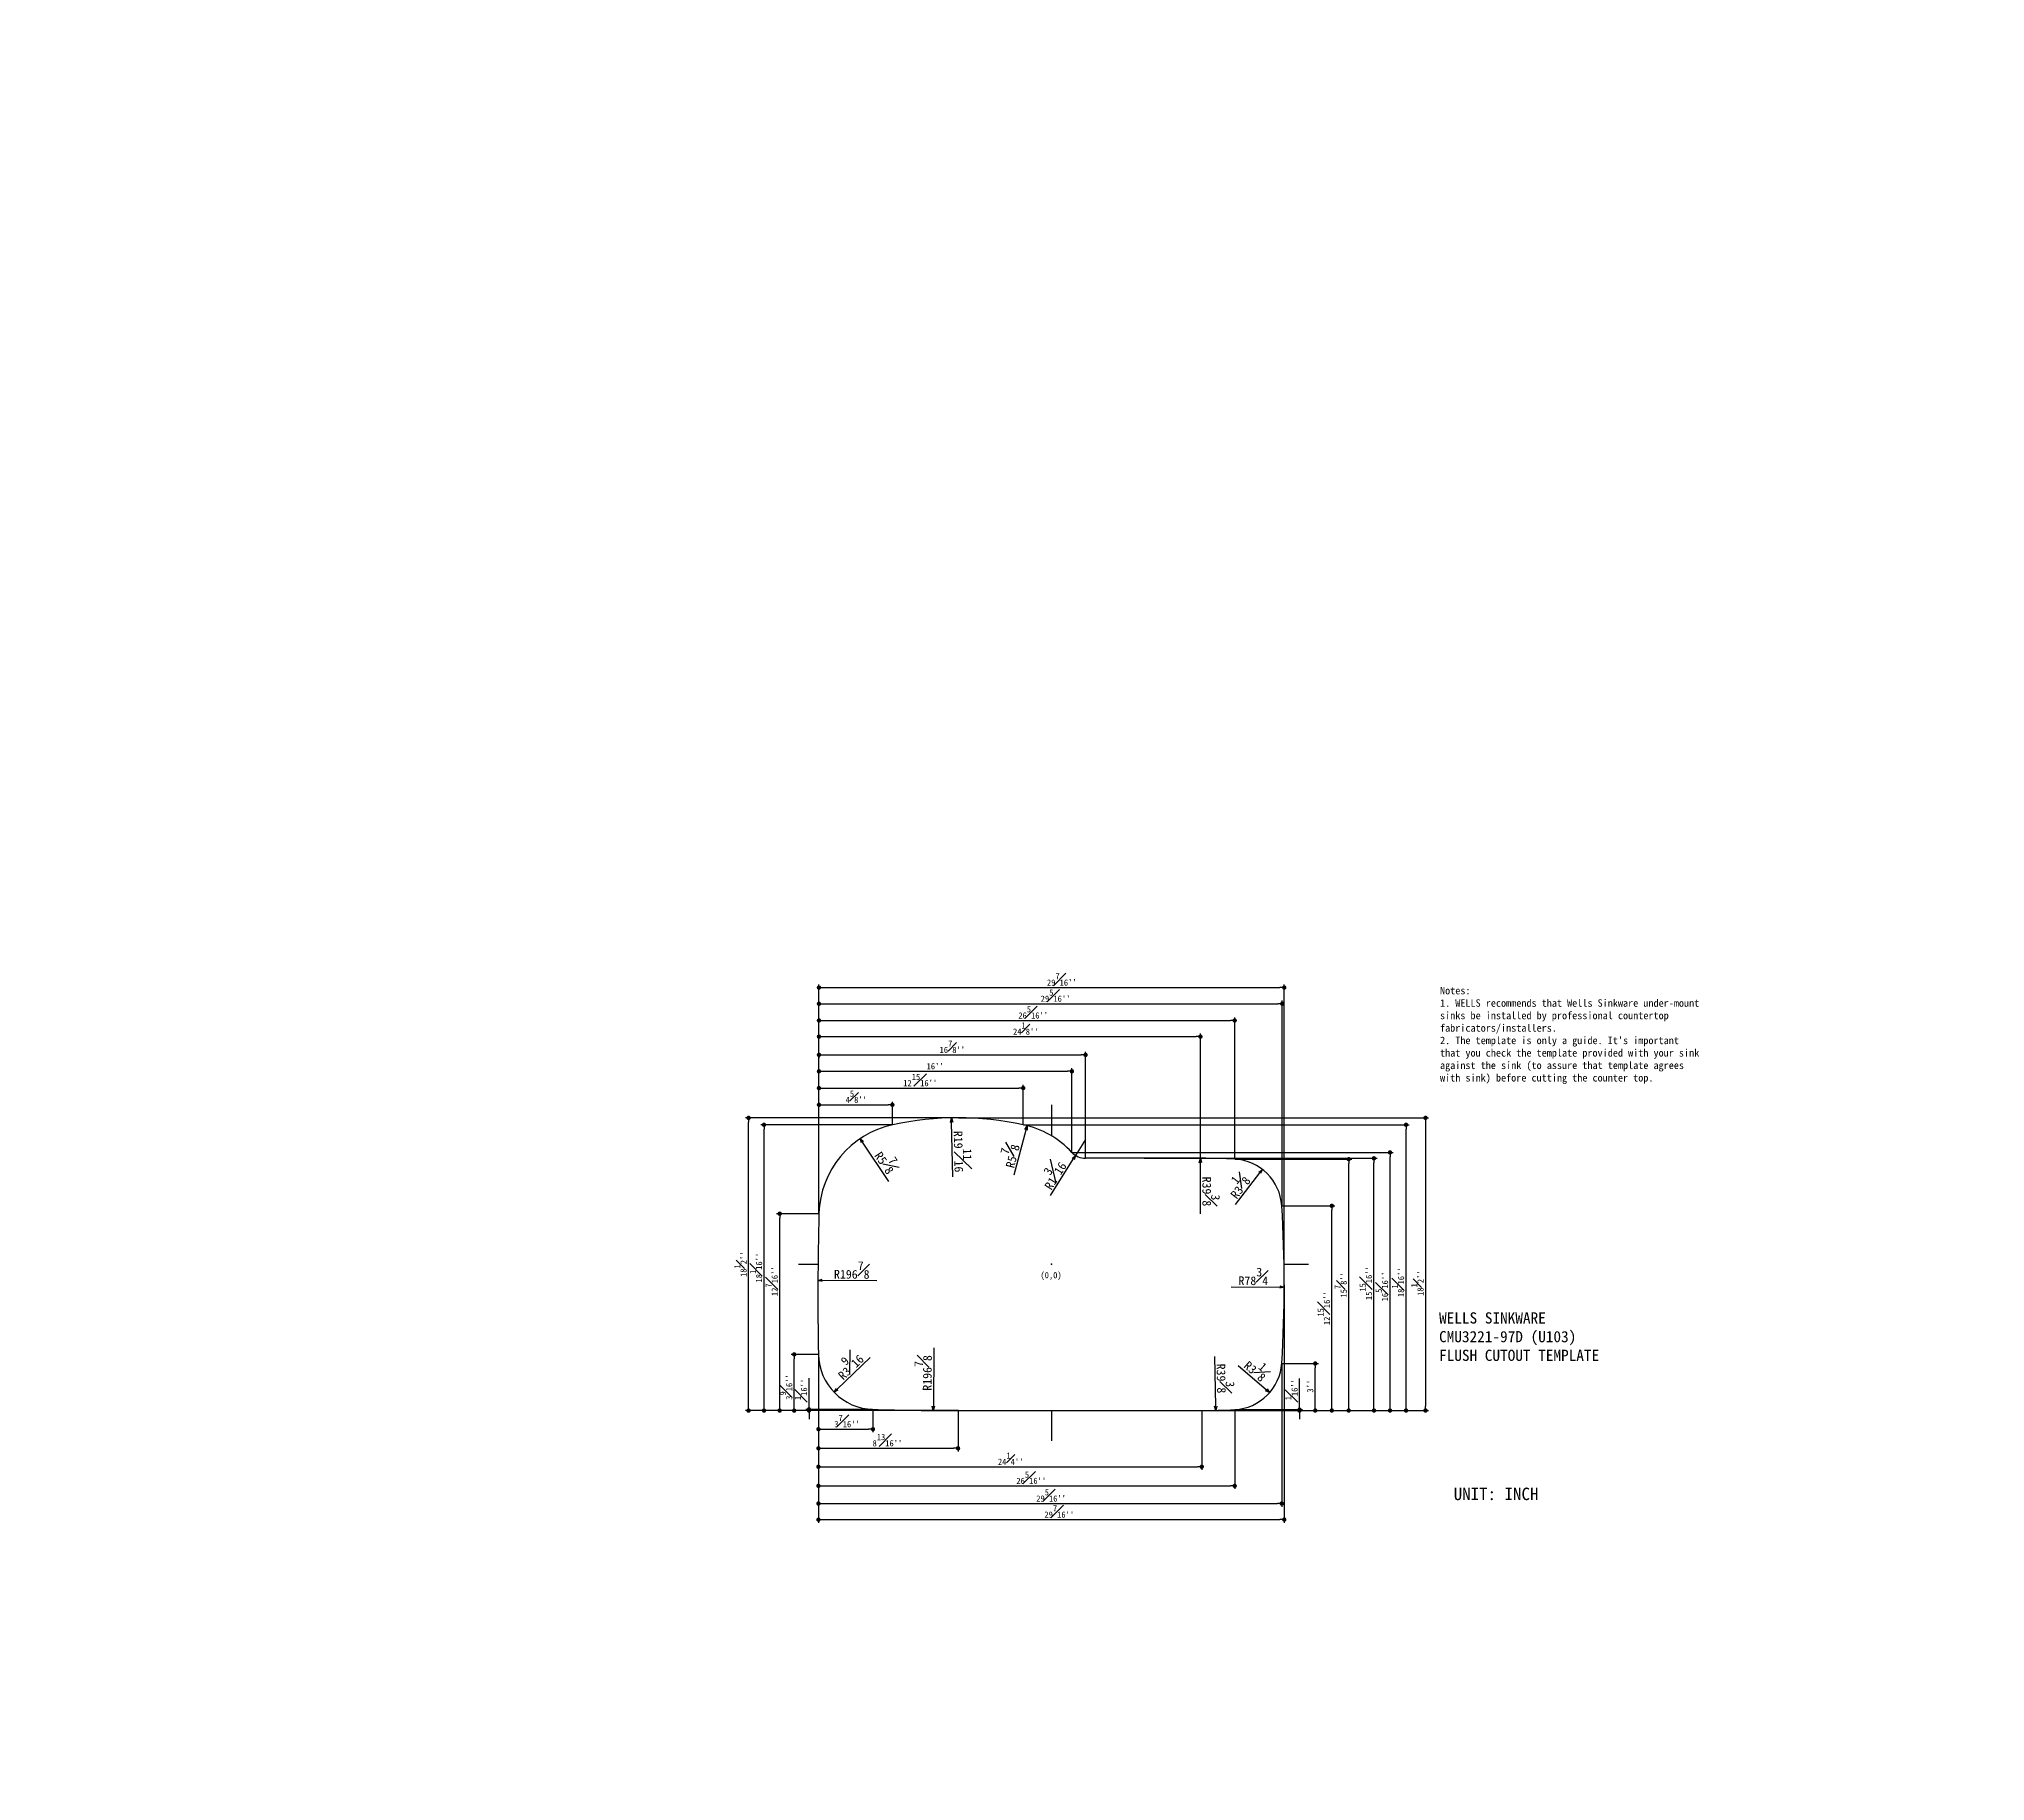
# Model space of a CAD drawing. Extents: x 6085 to 12336, y 71 to 5666.
# Drawn here: x 6085 to 9211, y 71 to 2868 of the extents above; entities that cross this region are included whole.
import ezdxf

# ---------------------------------------------------------------- set-up
doc = ezdxf.new("R2010")
doc.units = 0
doc.header["$LTSCALE"] = 25.4
doc.layers.get('0').update_dxf_attribs({"color": 5, "linetype": 'CONTINUOUS'})
doc.layers.get('DEFPOINTS').update_dxf_attribs({"linetype": 'CONTINUOUS'})
doc.dimstyles.new('ISO-25', dxfattribs={"dimtxt": 2.5, "dimasz": 2.5, "dimexe": 1.25, "dimexo": 0.625, "dimtad": 1, "dimtxsty": 'STANDARD', "dimcen": 2.5, "dimadec": 0, "dimazin": 0, "dimtfac": 1, "dimtmove": 0, "dimatfit": 3, "dimfxl": 1, "dimarcsym": 0})

# ---------------------------------------------------------------- blocks, each defined once
blk = doc.blocks.new('_Open30')
at = {"color": 0, "linetype": 'ByBlock', "lineweight": -2}
for p, q in [((-1, 0.27), (0, 0)), ((0, 0), (-1, -0.27)), ((0, 0), (-1, 0))]:
    blk.add_line(p, q, dxfattribs=at)
blk = doc.blocks.new('*D100')
at = {"color": 0, "lineweight": -2}
blk.add_line((7450.3, 1033.8), (7408.1, 1096.6), dxfattribs=at)
at = {"layer": 'DEFPOINTS', "color": 0}
for p in [(7404.1, 1102.4), (7487.9, 978)]:
    blk.add_point(p, dxfattribs=at)
at = {"color": 0, "lineweight": -2, "xscale": 7, "yscale": 7, "zscale": 7, "rotation": 123.9571689349205}
blk.add_blockref('_Open30', (7404.1, 1102.4), dxfattribs=at)
at = {"color": 40, "insert": (7448.4, 1067.1), "char_height": 14, "attachment_point": 5, "rotation": 303.9572}
blk.add_mtext('R5{\\H1.000000x;\\S7#8;}', dxfattribs=at)
blk = doc.blocks.new('_Dot')
at = {"color": 0, "linetype": 'ByBlock', "lineweight": -2}
blk.add_line((-0.5, 0), (-1, 0), dxfattribs=at)
at = {"color": 0, "linetype": 'ByBlock', "const_width": 0.5}
blk.add_lwpolyline([(-0.25, 0, 1), (0.25, 0, 1)], format="xyb", close=True, dxfattribs=at)
blk = doc.blocks.new('*D104')
at = {"color": 0, "lineweight": -2}
blk.add_line((7651.7, 1044), (7670.5, 1116.4), dxfattribs=at)
at = {"layer": 'DEFPOINTS', "color": 0}
for p in [(7672.3, 1123.2), (7634.6, 978)]:
    blk.add_point(p, dxfattribs=at)
at = {"color": 0, "lineweight": -2, "xscale": 7, "yscale": 7, "zscale": 7, "rotation": 75.44458743740829}
blk.add_blockref('_Open30', (7672.3, 1123.2), dxfattribs=at)
at = {"color": 40, "insert": (7642.5, 1076), "char_height": 14, "attachment_point": 5, "rotation": 75.4446}
blk.add_mtext('R5{\\H1.000000x;\\S7#8;}', dxfattribs=at)
blk = doc.blocks.new('*D106')
at = {"color": 0, "lineweight": -2}
blk.add_line((8007, 996.7), (8045.9, 1047.4), dxfattribs=at)
at = {"layer": 'DEFPOINTS', "color": 0}
for p in [(8050.1, 1053), (8001.4, 989.5)]:
    blk.add_point(p, dxfattribs=at)
at = {"color": 0, "lineweight": -2, "xscale": 7, "yscale": 7, "zscale": 7, "rotation": 52.49807498166081}
blk.add_blockref('_Open30', (8050.1, 1053), dxfattribs=at)
at = {"color": 40, "insert": (8009.5, 1027.9), "char_height": 14, "attachment_point": 5, "rotation": 52.4981}
blk.add_mtext('R3{\\H1.000000x;\\S1#8;}', dxfattribs=at)
blk = doc.blocks.new('*D108')
at = {"color": 0, "lineweight": -2}
blk.add_line((8011.5, 738.3), (8056.5, 699.1), dxfattribs=at)
at = {"layer": 'DEFPOINTS', "color": 0}
for p in [(8001.4, 747.1), (8061.8, 694.5)]:
    blk.add_point(p, dxfattribs=at)
at = {"color": 0, "lineweight": -2, "xscale": 7, "yscale": 7, "zscale": 7, "rotation": 318.9330109740264}
blk.add_blockref('_Open30', (8061.8, 694.5), dxfattribs=at)
at = {"color": 40, "insert": (8042.5, 733.8), "char_height": 14, "attachment_point": 5, "rotation": 318.933}
blk.add_mtext('R3{\\H1.000000x;\\S1#8;}', dxfattribs=at)
blk = doc.blocks.new('*D109')
at = {"color": 0, "lineweight": -2}
blk.add_line((7420.4, 751.1), (7367.3, 700.1), dxfattribs=at)
at = {"layer": 'DEFPOINTS', "color": 0}
for p in [(7427.1, 757.6), (7362.2, 695.2)]:
    blk.add_point(p, dxfattribs=at)
at = {"color": 0, "lineweight": -2, "xscale": 7, "yscale": 7, "zscale": 7, "rotation": 223.8349987954445}
blk.add_blockref('_Open30', (7362.2, 695.2), dxfattribs=at)
at = {"color": 40, "insert": (7384.6, 740.3), "char_height": 14, "attachment_point": 5, "rotation": 43.835}
blk.add_mtext('R3{\\H1.000000x;\\S9#16;}', dxfattribs=at)
blk = doc.blocks.new('*D114')
at = {"color": 0, "lineweight": -2}
blk.add_line((7431, 874.2), (7343.3, 874.6), dxfattribs=at)
at = {"layer": 'DEFPOINTS', "color": 0}
for p in [(7336.3, 874.7), (12336.3, 850.8)]:
    blk.add_point(p, dxfattribs=at)
at = {"color": 0, "lineweight": -2, "xscale": 7, "yscale": 7, "zscale": 7, "rotation": 179.726240011789}
blk.add_blockref('_Open30', (7336.3, 874.7), dxfattribs=at)
at = {"color": 40, "insert": (7390.7, 891.4), "char_height": 14, "attachment_point": 5, "rotation": 359.7262}
blk.add_mtext('R196{\\H1.000000x;\\S7#8;}', dxfattribs=at)
blk = doc.blocks.new('*D116')
at = {"color": 0, "lineweight": -2}
blk.add_line((7552.9, 1041), (7551, 1128.6), dxfattribs=at)
at = {"layer": 'DEFPOINTS', "color": 0}
for p in [(7550.9, 1135.6), (7561.3, 635.7)]:
    blk.add_point(p, dxfattribs=at)
at = {"color": 0, "lineweight": -2, "xscale": 7, "yscale": 7, "zscale": 7, "rotation": 91.18715965686312}
blk.add_blockref('_Open30', (7550.9, 1135.6), dxfattribs=at)
at = {"color": 40, "insert": (7569, 1081.7), "char_height": 14, "attachment_point": 5, "rotation": 271.1872}
blk.add_mtext('R19{\\H1.000000x;\\S11#16;}', dxfattribs=at)
blk = doc.blocks.new('*D118')
at = {"color": 0, "lineweight": -2}
blk.add_line((7522.4, 766.4), (7521.7, 672.9), dxfattribs=at)
at = {"layer": 'DEFPOINTS', "color": 0}
for p in [(7561.3, 5665.7), (7521.6, 665.9)]:
    blk.add_point(p, dxfattribs=at)
at = {"color": 0, "lineweight": -2, "xscale": 7, "yscale": 7, "zscale": 7, "rotation": 269.5458427323247}
blk.add_blockref('_Open30', (7521.6, 665.9), dxfattribs=at)
at = {"color": 40, "insert": (7505.1, 726.2), "char_height": 14, "attachment_point": 5, "rotation": 89.5458}
blk.add_mtext('R196{\\H1.000000x;\\S7#8;}', dxfattribs=at)
blk = doc.blocks.new('*D119')
at = {"color": 0, "lineweight": -2}
blk.add_line((7973.1, 752.7), (7974.9, 673), dxfattribs=at)
at = {"layer": 'DEFPOINTS', "color": 0}
for p in [(7952.7, 1665.8), (7975.1, 666)]:
    blk.add_point(p, dxfattribs=at)
at = {"color": 0, "lineweight": -2, "xscale": 7, "yscale": 7, "zscale": 7, "rotation": 271.2827431931732}
blk.add_blockref('_Open30', (7975.1, 666), dxfattribs=at)
at = {"color": 40, "insert": (7990.9, 717.4), "char_height": 14, "attachment_point": 5, "rotation": 271.2827}
blk.add_mtext('R39{\\H1.000000x;\\S3#8;}', dxfattribs=at)
blk = doc.blocks.new('*D120')
at = {"color": 0, "lineweight": -2}
blk.add_line((7999.9, 864.2), (8078.3, 864), dxfattribs=at)
at = {"layer": 'DEFPOINTS', "color": 0}
for p in [(6085.3, 868.3), (8085.3, 864)]:
    blk.add_point(p, dxfattribs=at)
at = {"color": 0, "lineweight": -2, "xscale": 7, "yscale": 7, "zscale": 7, "rotation": 359.8771655879493}
blk.add_blockref('_Open30', (8085.3, 864), dxfattribs=at)
at = {"color": 40, "insert": (8035.6, 881.1), "char_height": 14, "attachment_point": 5, "rotation": 359.8772}
blk.add_mtext('R78{\\H1.000000x;\\S3#4;}', dxfattribs=at)
blk = doc.blocks.new('*D121')
at = {"color": 0, "lineweight": -2}
blk.add_line((7950.8, 981.9), (7950.6, 1063.8), dxfattribs=at)
at = {"layer": 'DEFPOINTS', "color": 0}
for p in [(7950.6, 1070.8), (7952.8, 70.8)]:
    blk.add_point(p, dxfattribs=at)
at = {"color": 0, "lineweight": -2, "xscale": 7, "yscale": 7, "zscale": 7, "rotation": 90.12465615571516}
blk.add_blockref('_Open30', (7950.6, 1070.8), dxfattribs=at)
at = {"color": 40, "insert": (7967.7, 1017.6), "char_height": 14, "attachment_point": 5, "rotation": 270.1247}
blk.add_mtext('R39{\\H1.000000x;\\S3#8;}', dxfattribs=at)
blk = doc.blocks.new('*D122')
at = {"color": 0, "lineweight": -2}
for p, q in [((7336.5, 755.9), (7293.2, 755.9)), ((7298.2, 672.7), (7298.2, 748.9)), ((7560.6, 665.7), (7293.2, 665.7))]:
    blk.add_line(p, q, dxfattribs=at)
at = {"layer": 'DEFPOINTS', "color": 0}
for p in [(7298.2, 755.9), (7337.2, 755.9), (7561.3, 665.7)]:
    blk.add_point(p, dxfattribs=at)
at = {"color": 0, "lineweight": -2, "xscale": 7, "yscale": 7, "zscale": 7}
for p, rotation in [((7298.2, 755.9), 90), ((7298.2, 665.7), 270)]:
    blk.add_blockref('_Dot', p, dxfattribs=dict(at, rotation=rotation))
at = {"color": 40, "insert": (7285.2, 703.5), "char_height": 10, "attachment_point": 5, "rotation": 90}
blk.add_mtext("3{\\H1.000000x;\\S9#16;}''", dxfattribs=at)
blk = doc.blocks.new('*D123')
at = {"color": 0, "lineweight": -2}
for p, q in [((7322, 674.6), (7322, 717.6)), ((7424.1, 667.6), (7317, 667.6)), ((7562, 665.7), (7317, 665.7)), ((7322, 665.7), (7322, 667.6)), ((7322, 658.7), (7322, 651.7))]:
    blk.add_line(p, q, dxfattribs=at)
at = {"layer": 'DEFPOINTS', "color": 0}
for p in [(7322, 667.6), (7424.7, 667.6), (7562.7, 665.7)]:
    blk.add_point(p, dxfattribs=at)
at = {"color": 0, "lineweight": -2, "xscale": 7, "yscale": 7, "zscale": 7}
for p, rotation in [((7322, 667.6), 270), ((7322, 665.7), 90)]:
    blk.add_blockref('_Dot', p, dxfattribs=dict(at, rotation=rotation))
at = {"color": 40, "insert": (7309, 699.6), "char_height": 10, "attachment_point": 5, "rotation": 90}
blk.add_mtext("{\\H1.000000x;\\S1#16;}''", dxfattribs=at)
blk = doc.blocks.new('*D124')
at = {"color": 0, "lineweight": -2}
for p, q in [((7337.4, 981.9), (7269.9, 981.9)), ((7274.9, 672.7), (7274.9, 974.9)), ((7560.6, 665.7), (7269.9, 665.7))]:
    blk.add_line(p, q, dxfattribs=at)
at = {"layer": 'DEFPOINTS', "color": 0}
for p in [(7274.9, 981.9), (7338, 981.9), (7561.3, 665.7)]:
    blk.add_point(p, dxfattribs=at)
at = {"color": 0, "lineweight": -2, "xscale": 7, "yscale": 7, "zscale": 7}
for p, rotation in [((7274.9, 981.9), 90), ((7274.9, 665.7), 270)]:
    blk.add_blockref('_Dot', p, dxfattribs=dict(at, rotation=rotation))
at = {"color": 40, "insert": (7261.9, 873.4), "char_height": 10, "attachment_point": 5, "rotation": 90}
blk.add_mtext("12{\\H1.000000x;\\S7#16;}''", dxfattribs=at)
blk = doc.blocks.new('*D125')
at = {"color": 0, "lineweight": -2}
for p, q in [((7455.9, 1124.6), (7244.8, 1124.6)), ((7249.8, 672.7), (7249.8, 1117.6)), ((7562, 665.7), (7244.8, 665.7))]:
    blk.add_line(p, q, dxfattribs=at)
at = {"layer": 'DEFPOINTS', "color": 0}
for p in [(7249.8, 1124.6), (7456.5, 1124.6), (7562.7, 665.7)]:
    blk.add_point(p, dxfattribs=at)
at = {"color": 0, "lineweight": -2, "xscale": 7, "yscale": 7, "zscale": 7}
for p, rotation in [((7249.8, 1124.6), 90), ((7249.8, 665.7), 270)]:
    blk.add_blockref('_Dot', p, dxfattribs=dict(at, rotation=rotation))
at = {"color": 40, "insert": (7236.8, 895.2), "char_height": 10, "attachment_point": 5, "rotation": 90}
blk.add_mtext("18{\\H1.000000x;\\S1#16;}''", dxfattribs=at)
blk = doc.blocks.new('*D126')
at = {"color": 0, "lineweight": -2}
for p, q in [((7560.6, 1135.7), (7219.9, 1135.7)), ((7224.9, 672.7), (7224.9, 1128.7)), ((7562, 665.7), (7219.9, 665.7))]:
    blk.add_line(p, q, dxfattribs=at)
at = {"layer": 'DEFPOINTS', "color": 0}
for p in [(7224.9, 1135.7), (7561.3, 1135.7), (7562.7, 665.7)]:
    blk.add_point(p, dxfattribs=at)
at = {"color": 0, "lineweight": -2, "xscale": 7, "yscale": 7, "zscale": 7}
for p, rotation in [((7224.9, 1135.7), 90), ((7224.9, 665.7), 270)]:
    blk.add_blockref('_Dot', p, dxfattribs=dict(at, rotation=rotation))
at = {"color": 40, "insert": (7211.9, 900.7), "char_height": 10, "attachment_point": 5, "rotation": 90}
blk.add_mtext("18{\\H1.000000x;\\S1#2;}''", dxfattribs=at)
blk = doc.blocks.new('*D128')
at = {"color": 0, "lineweight": -2}
for p, q in [((7337.2, 755.2), (7337.2, 630.8)), ((7424.7, 667), (7424.7, 630.8)), ((7344.2, 635.8), (7417.7, 635.8))]:
    blk.add_line(p, q, dxfattribs=at)
at = {"layer": 'DEFPOINTS', "color": 0}
for p in [(7337.2, 755.9), (7424.7, 667.6), (7424.7, 635.8)]:
    blk.add_point(p, dxfattribs=at)
at = {"color": 0, "lineweight": -2, "xscale": 7, "yscale": 7, "zscale": 7, "rotation": 180}
blk.add_blockref('_Dot', (7337.2, 635.8), dxfattribs=at)
at = {"color": 0, "lineweight": -2, "xscale": 7, "yscale": 7, "zscale": 7}
blk.add_blockref('_Dot', (7424.7, 635.8), dxfattribs=at)
at = {"color": 40, "insert": (7383, 648.8), "char_height": 10, "attachment_point": 5}
blk.add_mtext("3{\\H1.000000x;\\S7#16;}''", dxfattribs=at)
blk = doc.blocks.new('*D129')
at = {"color": 0, "lineweight": -2}
for p, q in [((7337.2, 755.2), (7337.2, 600.1)), ((7561.3, 665.1), (7561.3, 600.1)), ((7344.2, 605.1), (7554.3, 605.1))]:
    blk.add_line(p, q, dxfattribs=at)
at = {"layer": 'DEFPOINTS', "color": 0}
for p in [(7337.2, 755.9), (7561.3, 665.7), (7561.3, 605.1)]:
    blk.add_point(p, dxfattribs=at)
at = {"color": 0, "lineweight": -2, "xscale": 7, "yscale": 7, "zscale": 7, "rotation": 180}
blk.add_blockref('_Dot', (7337.2, 605.1), dxfattribs=at)
at = {"color": 0, "lineweight": -2, "xscale": 7, "yscale": 7, "zscale": 7}
blk.add_blockref('_Dot', (7561.3, 605.1), dxfattribs=at)
at = {"color": 40, "insert": (7447.9, 618.1), "char_height": 10, "attachment_point": 5}
blk.add_mtext("8{\\H1.000000x;\\S13#16;}''", dxfattribs=at)
blk = doc.blocks.new('*D130')
at = {"color": 0, "lineweight": -2}
for p, q in [((7337.2, 755.2), (7337.2, 570.5)), ((7952.8, 665.2), (7952.8, 570.5)), ((7344.2, 575.5), (7945.8, 575.5))]:
    blk.add_line(p, q, dxfattribs=at)
at = {"layer": 'DEFPOINTS', "color": 0}
for p in [(7337.2, 755.9), (7952.8, 665.8), (7952.8, 575.5)]:
    blk.add_point(p, dxfattribs=at)
at = {"color": 0, "lineweight": -2, "xscale": 7, "yscale": 7, "zscale": 7, "rotation": 180}
blk.add_blockref('_Dot', (7337.2, 575.5), dxfattribs=at)
at = {"color": 0, "lineweight": -2, "xscale": 7, "yscale": 7, "zscale": 7}
blk.add_blockref('_Dot', (7952.8, 575.5), dxfattribs=at)
at = {"color": 40, "insert": (7645.9, 588.5), "char_height": 10, "attachment_point": 5}
blk.add_mtext("24{\\H1.000000x;\\S1#4;}''", dxfattribs=at)
blk = doc.blocks.new('*D131')
at = {"color": 0, "lineweight": -2}
for p, q in [((7337.2, 755.2), (7337.2, 539.8)), ((8005.7, 666.6), (8005.7, 539.8)), ((7344.2, 544.8), (7998.7, 544.8))]:
    blk.add_line(p, q, dxfattribs=at)
at = {"layer": 'DEFPOINTS', "color": 0}
for p in [(7337.2, 755.9), (8005.7, 667.2), (8005.7, 544.8)]:
    blk.add_point(p, dxfattribs=at)
at = {"color": 0, "lineweight": -2, "xscale": 7, "yscale": 7, "zscale": 7, "rotation": 180}
blk.add_blockref('_Dot', (7337.2, 544.8), dxfattribs=at)
at = {"color": 0, "lineweight": -2, "xscale": 7, "yscale": 7, "zscale": 7}
blk.add_blockref('_Dot', (8005.7, 544.8), dxfattribs=at)
at = {"color": 40, "insert": (7678.9, 557.8), "char_height": 10, "attachment_point": 5}
blk.add_mtext("26{\\H1.000000x;\\S5#16;}''", dxfattribs=at)
blk = doc.blocks.new('*D132')
at = {"color": 0, "lineweight": -2}
for p, q in [((7337.2, 755.2), (7337.2, 511.4)), ((8081.3, 741.3), (8081.3, 511.4)), ((7344.2, 516.4), (8074.3, 516.4))]:
    blk.add_line(p, q, dxfattribs=at)
at = {"layer": 'DEFPOINTS', "color": 0}
for p in [(7337.2, 755.9), (8081.3, 741.9), (8081.3, 516.4)]:
    blk.add_point(p, dxfattribs=at)
at = {"color": 0, "lineweight": -2, "xscale": 7, "yscale": 7, "zscale": 7, "rotation": 180}
blk.add_blockref('_Dot', (7337.2, 516.4), dxfattribs=at)
at = {"color": 0, "lineweight": -2, "xscale": 7, "yscale": 7, "zscale": 7}
blk.add_blockref('_Dot', (8081.3, 516.4), dxfattribs=at)
at = {"color": 40, "insert": (7710.8, 529.4), "char_height": 10, "attachment_point": 5}
blk.add_mtext("29{\\H1.000000x;\\S5#16;}''", dxfattribs=at)
blk = doc.blocks.new('*D133')
at = {"color": 0, "lineweight": -2}
for p, q in [((8085.3, 867.6), (8085.3, 485.6)), ((7337.2, 755.2), (7337.2, 485.6)), ((7344.2, 490.6), (8078.3, 490.6))]:
    blk.add_line(p, q, dxfattribs=at)
at = {"layer": 'DEFPOINTS', "color": 0}
for p in [(8085.3, 868.2), (7337.2, 755.9), (8085.3, 490.6)]:
    blk.add_point(p, dxfattribs=at)
at = {"color": 0, "lineweight": -2, "xscale": 7, "yscale": 7, "zscale": 7, "rotation": 180}
blk.add_blockref('_Dot', (7337.2, 490.6), dxfattribs=at)
at = {"color": 0, "lineweight": -2, "xscale": 7, "yscale": 7, "zscale": 7}
blk.add_blockref('_Dot', (8085.3, 490.6), dxfattribs=at)
at = {"color": 40, "insert": (7723.9, 503.6), "char_height": 10, "attachment_point": 5}
blk.add_mtext("29{\\H1.000000x;\\S7#16;}''", dxfattribs=at)
blk = doc.blocks.new('*D135')
at = {"color": 0, "lineweight": -2}
for p, q in [((8081.9, 741.3), (8140, 741.3)), ((8135, 672.8), (8135, 734.3)), ((7953.4, 665.8), (8140, 665.8))]:
    blk.add_line(p, q, dxfattribs=at)
at = {"layer": 'DEFPOINTS', "color": 0}
for p in [(8081.3, 741.3), (8135, 741.3), (7952.8, 665.8)]:
    blk.add_point(p, dxfattribs=at)
at = {"color": 0, "lineweight": -2, "xscale": 7, "yscale": 7, "zscale": 7}
for p, rotation in [((8135, 741.3), 90), ((8135, 665.8), 270)]:
    blk.add_blockref('_Dot', p, dxfattribs=dict(at, rotation=rotation))
at = {"color": 40, "insert": (8127, 704.9), "char_height": 10, "attachment_point": 5, "rotation": 90}
blk.add_mtext("3''", dxfattribs=at)
blk = doc.blocks.new('*D136')
at = {"color": 0, "lineweight": -2}
for p, q in [((8109.8, 674.2), (8109.8, 717.2)), ((7953.4, 665.8), (8114.8, 665.8)), ((8006.3, 667.2), (8114.8, 667.2)), ((8109.8, 665.8), (8109.8, 667.2)), ((8109.8, 658.8), (8109.8, 651.8))]:
    blk.add_line(p, q, dxfattribs=at)
at = {"layer": 'DEFPOINTS', "color": 0}
for p in [(7952.8, 665.8), (8005.7, 667.2), (8109.8, 667.2)]:
    blk.add_point(p, dxfattribs=at)
at = {"color": 0, "lineweight": -2, "xscale": 7, "yscale": 7, "zscale": 7}
for p, rotation in [((8109.8, 667.2), 270), ((8109.8, 665.8), 90)]:
    blk.add_blockref('_Dot', p, dxfattribs=dict(at, rotation=rotation))
at = {"color": 40, "insert": (8096.8, 699.2), "char_height": 10, "attachment_point": 5, "rotation": 90}
blk.add_mtext("{\\H1.000000x;\\S1#16;}''", dxfattribs=at)
blk = doc.blocks.new('*D137')
at = {"color": 0, "lineweight": -2}
for p, q in [((8081.9, 994.5), (8166.6, 994.5)), ((8161.6, 672.8), (8161.6, 987.5)), ((7953.4, 665.8), (8166.6, 665.8))]:
    blk.add_line(p, q, dxfattribs=at)
at = {"layer": 'DEFPOINTS', "color": 0}
for p in [(8081.3, 994.5), (8161.6, 994.5), (7952.8, 665.8)]:
    blk.add_point(p, dxfattribs=at)
at = {"color": 0, "lineweight": -2, "xscale": 7, "yscale": 7, "zscale": 7}
for p, rotation in [((8161.6, 994.5), 90), ((8161.6, 665.8), 270)]:
    blk.add_blockref('_Dot', p, dxfattribs=dict(at, rotation=rotation))
at = {"color": 40, "insert": (8148.6, 830.2), "char_height": 10, "attachment_point": 5, "rotation": 90}
blk.add_mtext("12{\\H1.000000x;\\S15#16;}''", dxfattribs=at)
blk = doc.blocks.new('*D138')
at = {"color": 0, "lineweight": -2}
for p, q in [((8006.3, 1069.4), (8193.8, 1069.4)), ((8188.8, 672.8), (8188.8, 1062.4)), ((7953.4, 665.8), (8193.8, 665.8))]:
    blk.add_line(p, q, dxfattribs=at)
at = {"layer": 'DEFPOINTS', "color": 0}
for p in [(8005.7, 1069.4), (8188.8, 1069.4), (7952.8, 665.8)]:
    blk.add_point(p, dxfattribs=at)
at = {"color": 0, "lineweight": -2, "xscale": 7, "yscale": 7, "zscale": 7}
for p, rotation in [((8188.8, 1069.4), 90), ((8188.8, 665.8), 270)]:
    blk.add_blockref('_Dot', p, dxfattribs=dict(at, rotation=rotation))
at = {"color": 40, "insert": (8175.8, 867.6), "char_height": 10, "attachment_point": 5, "rotation": 90}
blk.add_mtext("15{\\H1.000000x;\\S7#8;}''", dxfattribs=at)
blk = doc.blocks.new('*D140')
at = {"color": 0, "lineweight": -2}
for p, q in [((7860.1, 1070.8), (8234.3, 1070.8)), ((8229.3, 672.8), (8229.3, 1063.8)), ((7953.4, 665.8), (8234.3, 665.8))]:
    blk.add_line(p, q, dxfattribs=at)
at = {"layer": 'DEFPOINTS', "color": 0}
for p in [(7859.5, 1070.8), (8229.3, 1070.8), (7952.8, 665.8)]:
    blk.add_point(p, dxfattribs=at)
at = {"color": 0, "lineweight": -2, "xscale": 7, "yscale": 7, "zscale": 7}
for p, rotation in [((8229.3, 1070.8), 90), ((8229.3, 665.8), 270)]:
    blk.add_blockref('_Dot', p, dxfattribs=dict(at, rotation=rotation))
at = {"color": 40, "insert": (8216.3, 870.3), "char_height": 10, "attachment_point": 5, "rotation": 90}
blk.add_mtext("15{\\H1.000000x;\\S15#16;}''", dxfattribs=at)
blk = doc.blocks.new('*D141')
at = {"color": 0, "lineweight": -2}
for p, q in [((7744.9, 1080.3), (8260.1, 1080.3)), ((8255.1, 672.8), (8255.1, 1073.3)), ((7953.4, 665.8), (8260.1, 665.8))]:
    blk.add_line(p, q, dxfattribs=at)
at = {"layer": 'DEFPOINTS', "color": 0}
for p in [(7744.3, 1080.3), (8255.1, 1080.3), (7952.8, 665.8)]:
    blk.add_point(p, dxfattribs=at)
at = {"color": 0, "lineweight": -2, "xscale": 7, "yscale": 7, "zscale": 7}
for p, rotation in [((8255.1, 1080.3), 90), ((8255.1, 665.8), 270)]:
    blk.add_blockref('_Dot', p, dxfattribs=dict(at, rotation=rotation))
at = {"color": 40, "insert": (8242.1, 864.9), "char_height": 10, "attachment_point": 5, "rotation": 90}
blk.add_mtext("16{\\H1.000000x;\\S5#16;}''", dxfattribs=at)
blk = doc.blocks.new('*D142')
at = {"color": 0, "lineweight": -2}
for p, q in [((7666.6, 1124.6), (8285.9, 1124.6)), ((8280.9, 672.8), (8280.9, 1117.6)), ((7953.4, 665.8), (8285.9, 665.8))]:
    blk.add_line(p, q, dxfattribs=at)
at = {"layer": 'DEFPOINTS', "color": 0}
for p in [(7666, 1124.6), (8280.9, 1124.6), (7952.8, 665.8)]:
    blk.add_point(p, dxfattribs=at)
at = {"color": 0, "lineweight": -2, "xscale": 7, "yscale": 7, "zscale": 7}
for p, rotation in [((8280.9, 1124.6), 90), ((8280.9, 665.8), 270)]:
    blk.add_blockref('_Dot', p, dxfattribs=dict(at, rotation=rotation))
at = {"color": 40, "insert": (8267.9, 871.7), "char_height": 10, "attachment_point": 5, "rotation": 90}
blk.add_mtext("18{\\H1.000000x;\\S1#16;}''", dxfattribs=at)
blk = doc.blocks.new('*D144')
at = {"color": 0, "lineweight": -2}
for p, q in [((7561.9, 1135.7), (8317.1, 1135.7)), ((8312.1, 1128.7), (8312.1, 672.8)), ((7953.4, 665.8), (8317.1, 665.8))]:
    blk.add_line(p, q, dxfattribs=at)
at = {"layer": 'DEFPOINTS', "color": 0}
for p in [(7561.3, 1135.7), (7952.8, 665.8), (8312.1, 665.8)]:
    blk.add_point(p, dxfattribs=at)
at = {"color": 0, "lineweight": -2, "xscale": 7, "yscale": 7, "zscale": 7}
for p, rotation in [((8312.1, 1135.7), 90), ((8312.1, 665.8), 270)]:
    blk.add_blockref('_Dot', p, dxfattribs=dict(at, rotation=rotation))
at = {"color": 40, "insert": (8299.1, 870.3), "char_height": 10, "attachment_point": 5, "rotation": 90}
blk.add_mtext("18{\\H1.000000x;\\S1#2;}''", dxfattribs=at)
blk = doc.blocks.new('*D145')
at = {"color": 0, "lineweight": -2}
for p, q in [((7338, 982.5), (7338, 1161.7)), ((7345, 1156.7), (7448.9, 1156.7)), ((7455.9, 1125.3), (7455.9, 1161.7))]:
    blk.add_line(p, q, dxfattribs=at)
at = {"layer": 'DEFPOINTS', "color": 0}
for p in [(7455.9, 1156.7), (7455.9, 1124.6), (7338, 981.9)]:
    blk.add_point(p, dxfattribs=at)
at = {"color": 0, "lineweight": -2, "xscale": 7, "yscale": 7, "zscale": 7, "rotation": 180}
blk.add_blockref('_Dot', (7338, 1156.7), dxfattribs=at)
at = {"color": 0, "lineweight": -2, "xscale": 7, "yscale": 7, "zscale": 7}
blk.add_blockref('_Dot', (7455.9, 1156.7), dxfattribs=at)
at = {"color": 40, "insert": (7397.9, 1169.7), "char_height": 10, "attachment_point": 5}
blk.add_mtext("4{\\H1.000000x;\\S5#8;}''", dxfattribs=at)
blk = doc.blocks.new('*D147')
at = {"color": 0, "lineweight": -2}
for p, q in [((7338, 982.5), (7338, 1188.6)), ((7666, 1125.3), (7666, 1188.6)), ((7345, 1183.6), (7659, 1183.6))]:
    blk.add_line(p, q, dxfattribs=at)
at = {"layer": 'DEFPOINTS', "color": 0}
for p in [(7666, 1183.6), (7666, 1124.6), (7338, 981.9)]:
    blk.add_point(p, dxfattribs=at)
at = {"color": 0, "lineweight": -2, "xscale": 7, "yscale": 7, "zscale": 7, "rotation": 180}
blk.add_blockref('_Dot', (7338, 1183.6), dxfattribs=at)
at = {"color": 0, "lineweight": -2, "xscale": 7, "yscale": 7, "zscale": 7}
blk.add_blockref('_Dot', (7666, 1183.6), dxfattribs=at)
at = {"color": 40, "insert": (7500.6, 1196.6), "char_height": 10, "attachment_point": 5}
blk.add_mtext("12{\\H1.000000x;\\S15#16;}''", dxfattribs=at)
blk = doc.blocks.new('*D148')
at = {"color": 0, "lineweight": -2}
for p, q in [((7338, 982.5), (7338, 1215.5)), ((7345, 1210.5), (7737.3, 1210.5)), ((7744.3, 1080.9), (7744.3, 1215.5))]:
    blk.add_line(p, q, dxfattribs=at)
at = {"layer": 'DEFPOINTS', "color": 0}
for p in [(7744.3, 1210.5), (7744.3, 1080.3), (7338, 981.9)]:
    blk.add_point(p, dxfattribs=at)
at = {"color": 0, "lineweight": -2, "xscale": 7, "yscale": 7, "zscale": 7, "rotation": 180}
blk.add_blockref('_Dot', (7338, 1210.5), dxfattribs=at)
at = {"color": 0, "lineweight": -2, "xscale": 7, "yscale": 7, "zscale": 7}
blk.add_blockref('_Dot', (7744.3, 1210.5), dxfattribs=at)
at = {"color": 40, "insert": (7524.5, 1218.5), "char_height": 10, "attachment_point": 5}
blk.add_mtext("16''", dxfattribs=at)
blk = doc.blocks.new('*D150')
at = {"color": 0, "lineweight": -2}
for p, q in [((7338, 982.5), (7338, 1271.2)), ((7345, 1266.2), (7943.6, 1266.2)), ((7950.6, 1071.4), (7950.6, 1271.2))]:
    blk.add_line(p, q, dxfattribs=at)
at = {"layer": 'DEFPOINTS', "color": 0}
for p in [(7950.6, 1266.2), (7950.6, 1070.8), (7338, 981.9)]:
    blk.add_point(p, dxfattribs=at)
at = {"color": 0, "lineweight": -2, "xscale": 7, "yscale": 7, "zscale": 7, "rotation": 180}
blk.add_blockref('_Dot', (7338, 1266.2), dxfattribs=at)
at = {"color": 0, "lineweight": -2, "xscale": 7, "yscale": 7, "zscale": 7}
blk.add_blockref('_Dot', (7950.6, 1266.2), dxfattribs=at)
at = {"color": 40, "insert": (7670.1, 1279.2), "char_height": 10, "attachment_point": 5}
blk.add_mtext("24{\\H1.000000x;\\S1#8;}''", dxfattribs=at)
blk = doc.blocks.new('*D151')
at = {"color": 0, "lineweight": -2}
for p, q in [((7338, 982.5), (7338, 1297.1)), ((7345, 1292.1), (7998.7, 1292.1)), ((8005.7, 1070), (8005.7, 1297.1))]:
    blk.add_line(p, q, dxfattribs=at)
at = {"layer": 'DEFPOINTS', "color": 0}
for p in [(8005.7, 1292.1), (8005.7, 1069.4), (7338, 981.9)]:
    blk.add_point(p, dxfattribs=at)
at = {"color": 0, "lineweight": -2, "xscale": 7, "yscale": 7, "zscale": 7, "rotation": 180}
blk.add_blockref('_Dot', (7338, 1292.1), dxfattribs=at)
at = {"color": 0, "lineweight": -2, "xscale": 7, "yscale": 7, "zscale": 7}
blk.add_blockref('_Dot', (8005.7, 1292.1), dxfattribs=at)
at = {"color": 40, "insert": (7682, 1305.1), "char_height": 10, "attachment_point": 5}
blk.add_mtext("26{\\H1.000000x;\\S5#16;}''", dxfattribs=at)
blk = doc.blocks.new('*D152')
at = {"color": 0, "lineweight": -2}
for p, q in [((7338, 982.5), (7338, 1324)), ((7345, 1319), (8074.9, 1319)), ((8081.9, 995.2), (8081.9, 1324))]:
    blk.add_line(p, q, dxfattribs=at)
at = {"layer": 'DEFPOINTS', "color": 0}
for p in [(8081.9, 1319), (7338, 981.9), (8081.9, 994.5)]:
    blk.add_point(p, dxfattribs=at)
at = {"color": 0, "lineweight": -2, "xscale": 7, "yscale": 7, "zscale": 7, "rotation": 180}
blk.add_blockref('_Dot', (7338, 1319), dxfattribs=at)
at = {"color": 0, "lineweight": -2, "xscale": 7, "yscale": 7, "zscale": 7}
blk.add_blockref('_Dot', (8081.9, 1319), dxfattribs=at)
at = {"color": 40, "insert": (7717.9, 1332), "char_height": 10, "attachment_point": 5}
blk.add_mtext("29{\\H1.000000x;\\S5#16;}''", dxfattribs=at)
blk = doc.blocks.new('*D153')
at = {"color": 0, "lineweight": -2}
for p, q in [((7338, 982.5), (7338, 1349.9)), ((7345, 1344.9), (8078.3, 1344.9)), ((8085.3, 868.8), (8085.3, 1349.9))]:
    blk.add_line(p, q, dxfattribs=at)
at = {"layer": 'DEFPOINTS', "color": 0}
for p in [(8085.3, 1344.9), (7338, 981.9), (8085.3, 868.2)]:
    blk.add_point(p, dxfattribs=at)
at = {"color": 0, "lineweight": -2, "xscale": 7, "yscale": 7, "zscale": 7, "rotation": 180}
blk.add_blockref('_Dot', (7338, 1344.9), dxfattribs=at)
at = {"color": 0, "lineweight": -2, "xscale": 7, "yscale": 7, "zscale": 7}
blk.add_blockref('_Dot', (8085.3, 1344.9), dxfattribs=at)
at = {"color": 40, "insert": (7727.9, 1357.9), "char_height": 10, "attachment_point": 5}
blk.add_mtext("29{\\H1.000000x;\\S7#16;}''", dxfattribs=at)
blk = doc.blocks.new('*D155')
at = {"color": 0, "lineweight": -2}
for p, q in [((7766.2, 1100.8), (7750.2, 1075.4)), ((7709.9, 1011), (7746.5, 1069.4))]:
    blk.add_line(p, q, dxfattribs=at)
at = {"layer": 'DEFPOINTS', "color": 0}
for p in [(7766.2, 1100.8), (7750.2, 1075.4)]:
    blk.add_point(p, dxfattribs=at)
at = {"color": 0, "lineweight": -2, "xscale": 7, "yscale": 7, "zscale": 7, "rotation": 57.89541853707746}
blk.add_blockref('_Open30', (7750.2, 1075.4), dxfattribs=at)
at = {"color": 40, "insert": (7711.9, 1046.3), "char_height": 14, "attachment_point": 5, "rotation": 57.8954}
blk.add_mtext('R1{\\H1.000000x;\\S3#16;}', dxfattribs=at)
blk = doc.blocks.new('*D157')
at = {"color": 0, "lineweight": -2}
for p, q in [((7338, 1238.5), (7338, 1231.8)), ((7345, 1236.8), (7759.2, 1236.8)), ((7766.2, 1071.4), (7766.2, 1241.8))]:
    blk.add_line(p, q, dxfattribs=at)
at = {"layer": 'DEFPOINTS', "color": 0}
for p in [(7338, 1239.1), (7766.2, 1236.8), (7766.2, 1070.8)]:
    blk.add_point(p, dxfattribs=at)
at = {"color": 0, "lineweight": -2, "xscale": 7, "yscale": 7, "zscale": 7, "rotation": 180}
blk.add_blockref('_Dot', (7338, 1236.8), dxfattribs=at)
at = {"color": 0, "lineweight": -2, "xscale": 7, "yscale": 7, "zscale": 7}
blk.add_blockref('_Dot', (7766.2, 1236.8), dxfattribs=at)
at = {"color": 40, "insert": (7552.1, 1249.8), "char_height": 10, "attachment_point": 5}
blk.add_mtext("16{\\H1.000000x;\\S7#8;}''", dxfattribs=at)

msp = doc.modelspace()

# ---------------------------------------------------------------- linework, layer by layer
at = {"color": 1}
for p, q in [((7711.38989, 1156.76762), (7711.38989, 1106.82876)), ((7304.91436, 900.74424), (7336.51174, 900.74424)), ((8084.99889, 900.74424), (8124.16486, 900.74424)), ((7711.38989, 665.76272), (7711.38989, 617.02975))]:
    msp.add_line(p, q, dxfattribs=at)
at = {"color": 7, "linetype": 'ByBlock', "lineweight": 30}
msp.add_line((7952.7622, 1070.78664), (7766.19257, 1070.78664), dxfattribs=at)
at = {"color": 7, "lineweight": 30}
msp.add_line((7561.2622, 665.74166), (7953.89622, 665.79675), dxfattribs=at)
at = {"color": 7, "linetype": 'ByBlock', "lineweight": 30}
for centre, radius, start, end in [((7561.2622, 635.74683), 500, 77.905769, 102.094231), ((7487.93017, 977.97834), 150, 102.094231, 178.4973), ((7634.59424, 977.97834), 150, 43.02115391, 77.905769), ((7766.19257, 1100.78664), 30, 223.02115391, 270), ((8001.43259, 989.49835), 80, 3.6194024, 86.96748919), ((12336.2622, 850.79166), 5000, 178.4973, 181.087845), ((6085.2622, 868.29166), 2000, 356.376276, 3.6194024), ((7561.2622, 5665.74166), 5000, 268.43479, 270.016078)]:
    msp.add_arc(centre, radius, start, end, dxfattribs=at)
at = {"color": 7, "lineweight": 30}
for centre, radius, start, end in [((7952.7622, 70.78664), 1000, 86.96748919, 90), ((7427.14717, 757.57365), 90, 181.087845, 268.43479), ((8001.44274, 747.0884), 80, 273.037309, 356.385396), ((7952.69542, 1665.79603), 1000, 270.004798, 273.037309)]:
    msp.add_arc(centre, radius, start, end, dxfattribs=at)
at = {"color": 1}
msp.add_point((7711.38989, 900.74424), dxfattribs=at)

# ---------------------------------------------------------------- texts
at = {"color": 0, "insert": (8335.40733, 1346.14448), "char_height": 6, "width": 418.7174883, "attachment_point": 1}
msp.add_mtext("{\\H2x;\\C4;Notes: \\P1. WELLS recommends that Wells Sinkware under-mount sinks be installed by professional countertop fabricators/installers. \\P2. The template is only a guide. It's important that you check the template provided with your sink against the sink (to assure that template agrees with sink) before cutting the counter top.}", dxfattribs=at)
at = {"insert": (7693.71172, 888.2221), "char_height": 10, "width": 91.1528199, "attachment_point": 1}
msp.add_mtext('{\\C1;(0,0)}', dxfattribs=at)
at = {"color": 7, "attachment_point": 1}
for s, insert, char_height, width in [('{\\C3;WELLS SINKWARE\\PCMU3221-97D (U103) \\PFLUSH CUTOUT TEMPLATE}', (8333.8691, 823.47816), 18, 464.5975604), ('{\\C3;UNIT: INCH}', (8357.35119, 541.9839), 20, 472.0569179)]:
    msp.add_mtext(s, dxfattribs=dict(at, insert=insert, char_height=char_height, width=width))

# ---------------------------------------------------------------- dimensions: what is measured, and where the dimension line sits
at = {"color": 102}
for center, mpoint, picture, middle in [((7561.2622, 5665.74166), (7521.62992, 665.89873), '*D118', (7522.10703, 726.08909)), ((7952.69542, 1665.79603), (7975.08164, 666.04663), '*D119', (7973.93935, 717.06007)), ((7561.2622, 635.74683), (7550.90302, 1135.6395), '*D116', (7552.02872, 1081.31783)), ((7487.93017, 977.97834), (7404.14421, 1102.39665), '*D100', (7434.32246, 1057.58333)), ((7634.59424, 977.97834), (7672.29167, 1123.1641), '*D104', (7658.94768, 1071.77179)), ((7952.7622, 70.78664), (7950.58654, 1070.78428), '*D121', (7950.70226, 1017.59764)), ((8001.43259, 989.49835), (8050.13563, 1052.96498), '*D106', (8022.99543, 1017.59764)), ((6085.2622, 868.29166), (8085.25761, 864.00393), '*D120', (8035.59105, 864.11041)), ((12336.2622, 850.79166), (7336.31928, 874.68163), '*D114', (7390.65199, 874.42203)), ((7427.14717, 757.57365), (7362.22681, 695.2411), '*D109', (7396.37011, 728.02341)), ((8001.44274, 747.0884), (8061.7581, 694.53313), '*D108', (8031.3491, 721.02975))]:
    dim = msp.add_radius_dim(center=center, mpoint=mpoint, dimstyle='ISO-25', override={"dimtxt": 14, "dimasz": 7, "dimexe": 5, "dimgap": 3, "dimdec": 4, "dimlfac": 0.03937, "dimdsep": 46, "dimlunit": 5, "dimblk1": 'Dot', "dimblk2": 'Open30', "dimsah": 1, "dimclrt": 40, "dimfrac": 1}, dxfattribs=at)
    dim.commit()
    dim.dimension.update_dxf_attribs({"geometry": picture, "text_midpoint": middle, "dimtype": 164})
for base, p1, p2, picture, middle in [((8085.2622, 1344.93983), (7337.98175, 981.91194), (8085.2622, 868.21623), '*D153', (7727.89593, 1344.93983)), ((8081.89802, 1319.03977), (7337.98175, 981.91194), (8081.89802, 994.54863), '*D152', (7717.92596, 1319.03977)), ((8005.66479, 1292.14356), (7337.98175, 981.91194), (8005.66479, 1069.38632), '*D151', (7682.03407, 1292.14356)), ((7950.58654, 1266.24349), (7337.98175, 981.91194), (7950.58654, 1070.78428), '*D150', (7670.0701, 1266.24349)), ((7744.25952, 1210.45875), (7337.98175, 981.91194), (7744.25952, 1080.31859), '*D148', (7524.50855, 1210.45875)), ((7666.02226, 1183.56253), (7337.98175, 981.91194), (7666.02226, 1124.64899), '*D147', (7500.58062, 1183.56253)), ((7455.87715, 1156.66632), (7337.98175, 981.91195), (7455.87715, 1124.64899), '*D145', (7397.88994, 1156.66632)), ((8085.2622, 490.55071), (7337.16339, 755.86497), (8085.2622, 868.21623), '*D133', (7723.86149, 490.55071)), ((7424.68885, 635.75836), (7337.16339, 755.86497), (7424.68885, 667.60723), '*D128', (7383.00155, 635.75836)), ((7561.2622, 605.05336), (7337.16339, 755.86497), (7561.2622, 665.74166), '*D129', (7447.87793, 605.05336)), ((7952.77916, 575.48558), (7337.16339, 755.86497), (7952.77916, 665.79603), '*D130', (7645.92162, 575.48558)), ((8005.68163, 544.78058), (7337.16339, 755.86497), (8005.68163, 667.20078), '*D131', (7678.9289, 544.78058)), ((8081.26349, 516.35002), (7337.16339, 755.86497), (8081.26349, 741.88414), '*D132', (7710.798, 516.35002))]:
    dim = msp.add_linear_dim(base=base, p1=p1, p2=p2, dimstyle='ISO-25', override={"dimtxt": 10, "dimasz": 7, "dimexe": 5, "dimgap": 3, "dimdec": 4, "dimlfac": 0.03937, "dimdsep": 46, "dimlunit": 5, "dimpost": "''", "dimblk1": 'Dot', "dimblk2": 'Dot', "dimsah": 1, "dimclrt": 40, "dimfrac": 1}, dxfattribs=at)
    dim.commit()
    dim.dimension.update_dxf_attribs({"geometry": picture, "text_midpoint": middle, "dimtype": 160})
dim = msp.add_linear_dim(base=(7766.19257, 1236.79301), p1=(7337.98175, 1239.14396), p2=(7766.19257, 1070.78664), dimstyle='ISO-25', override={"dimtxt": 10, "dimasz": 7, "dimexe": 5, "dimgap": 3, "dimdec": 4, "dimlfac": 0.03937, "dimdsep": 46, "dimlunit": 5, "dimpost": "''", "dimblk1": 'Dot', "dimblk2": 'Dot', "dimsah": 1, "dimclrt": 40, "dimfrac": 1}, dxfattribs=at)
dim.commit()
dim.dimension.update_dxf_attribs({"geometry": '*D157', "text_midpoint": (7552.08716, 1249.79301)})
for base, p2, picture, middle in [((7224.88596, 1135.74683), (7561.2622, 1135.74683), '*D126', (7211.88596, 900.74434)), ((7249.7837, 1124.64899), (7456.50215, 1124.64899), '*D125', (7236.7837, 895.19543)), ((7322.00986, 667.60724), (7424.68885, 667.60724), '*D123', (7309.00986, 699.60724))]:
    dim = msp.add_linear_dim(base=base, p1=(7562.66527, 665.74186), p2=p2, angle=90, dimstyle='ISO-25', override={"dimtxt": 10, "dimasz": 7, "dimexe": 5, "dimgap": 3, "dimdec": 4, "dimlfac": 0.03937, "dimdsep": 46, "dimlunit": 5, "dimpost": "''", "dimblk1": 'Dot', "dimblk2": 'Dot', "dimsah": 1, "dimclrt": 40, "dimfrac": 1}, dxfattribs=at)
    dim.commit()
    dim.dimension.update_dxf_attribs({"geometry": picture, "text_midpoint": middle})
for base, p1, p2, picture, middle in [((8312.11344, 665.79603), (7561.2622, 1135.74683), (7952.77916, 665.79603), '*D144', (8312.11344, 870.3006)), ((8280.87545, 1124.64899), (7952.77916, 665.79603), (7666.02226, 1124.64899), '*D142', (8280.87545, 871.65763)), ((8255.07019, 1080.31859), (7952.77916, 665.79603), (7744.25952, 1080.31859), '*D141', (8255.07019, 864.8725)), ((8229.2649, 1070.78664), (7952.77916, 665.79603), (7859.47739, 1070.78664), '*D140', (8229.2649, 870.3006)), ((8188.84862, 1069.38632), (7952.77916, 665.79603), (8005.66479, 1069.38632), '*D138', (8188.84862, 867.59118)), ((7274.87425, 981.91195), (7561.2622, 665.74166), (7337.98175, 981.91195), '*D124', (7274.87425, 873.43781)), ((8161.61024, 994.54863), (7952.77916, 665.79603), (8081.27302, 994.54863), '*D137', (8161.61024, 830.17233)), ((7298.24536, 755.86497), (7561.2622, 665.74166), (7337.16339, 755.86497), '*D122', (7298.24536, 703.52628)), ((8134.97473, 741.25914), (7952.77916, 665.79603), (8081.26349, 741.25914), '*D135', (8134.97473, 704.93548)), ((8109.81444, 667.20078), (7952.77916, 665.79603), (8005.68163, 667.20078), '*D136', (8109.81444, 699.20078))]:
    dim = msp.add_linear_dim(base=base, p1=p1, p2=p2, angle=90, dimstyle='ISO-25', override={"dimtxt": 10, "dimasz": 7, "dimexe": 5, "dimgap": 3, "dimdec": 4, "dimlfac": 0.03937, "dimdsep": 46, "dimlunit": 5, "dimpost": "''", "dimblk1": 'Dot', "dimblk2": 'Dot', "dimsah": 1, "dimclrt": 40, "dimfrac": 1}, dxfattribs=at)
    dim.commit()
    dim.dimension.update_dxf_attribs({"geometry": picture, "text_midpoint": middle, "dimtype": 160})
dim = msp.add_radius_dim(center=(7766.19257, 1100.78664), mpoint=(7750.24858, 1075.37426), dimstyle='ISO-25', override={"dimtxt": 14, "dimasz": 7, "dimexe": 5, "dimgap": 3, "dimdec": 4, "dimlfac": 0.03937, "dimdsep": 46, "dimlunit": 5, "dimblk1": 'Dot', "dimblk2": 'Open30', "dimsah": 1, "dimclrt": 40, "dimfrac": 1}, dxfattribs=at)
dim.commit()
dim.dimension.update_dxf_attribs({"geometry": '*D155', "text_midpoint": (7711.93225, 1046.29061)})

doc.saveas('drawing.dxf')
